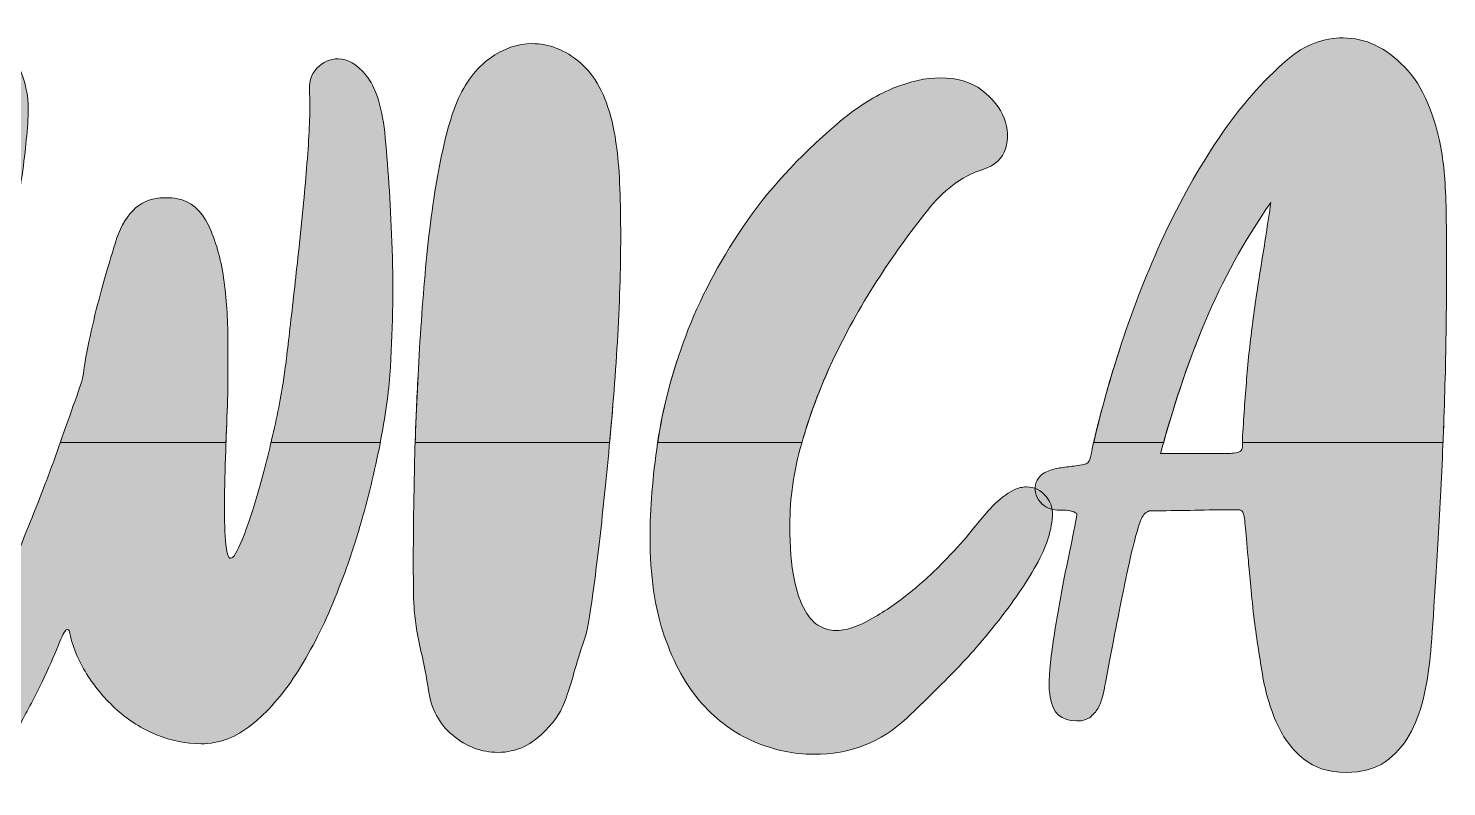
# Model space of a CAD drawing. Header units: inches. Extents: x 145 to 935, y -752 to -325.
# Drawn here: x 570.1 to 935.2, y -752 to -556.9 of the extents above; entities that cross this region are included whole.
import ezdxf

# ---------------------------------------------------------------- set-up
doc = ezdxf.new("R2010")
doc.units = ezdxf.units.IN
doc.header["$MEASUREMENT"] = 0
doc.layers.add('Layer 1', color=7, linetype='Continuous')

# ---------------------------------------------------------------- blocks, each defined once
blk = doc.blocks.new('block 4')
at = {"layer": 'Layer 1', "true_color": 0xce432c}
h = blk.add_hatch(color=22, dxfattribs=at)
h.dxf.hatch_style = 2
edge = h.paths.add_edge_path()
edge.add_spline(control_points=[(522.28, -607.54), (525.7, -597.91), (528.76, -589.87), (531.46, -583.42), (534.15, -576.98), (536.72, -571.79), (539.17, -567.88), (541.62, -563.96), (544.02, -561.14), (546.39, -559.43), (548.75, -557.72), (551.24, -556.86), (553.86, -556.86), (557.29, -556.86), (560.26, -557.96), (562.79, -560.16), (565.32, -562.37), (567.24, -565.35), (568.55, -569.1), (569.53, -571.88), (570.02, -574.61), (570.02, -577.3), (570.02, -580), (569.85, -582.73), (569.53, -585.5), (569.04, -591.05), (568.06, -597.74), (566.59, -605.58), (565.12, -613.41), (563.57, -621.49), (561.94, -629.82), (560.3, -638.14), (558.84, -646.38), (557.53, -654.54), (556.22, -662.71), (555.57, -669.97), (555.57, -676.33), (555.57, -677.96), (555.53, -680.29), (555.45, -683.31), (555.37, -686.33), (555.33, -689.51), (555.33, -692.86), (555.33, -696.2), (555.41, -699.39), (555.57, -702.41), (555.73, -705.43), (556.06, -707.67), (556.55, -709.14), (557.2, -709.14), (557.61, -708.98), (557.77, -708.65), (557.94, -708.32), (558.18, -708), (558.51, -707.67), (561.77, -704.41), (564.22, -700.53), (565.85, -696.04), (567.48, -691.55), (569.2, -687.1), (571, -682.7), (571.81, -680.74), (572.95, -677.84), (574.42, -674.01), (575.89, -670.17), (577.32, -666.26), (578.71, -662.25), (580.09, -658.26), (581.36, -654.67), (582.5, -651.48), (583.64, -648.3), (584.22, -646.38), (584.22, -645.73), (584.54, -643.12), (585.11, -639.94), (585.93, -636.18), (586.75, -632.43), (587.64, -628.76), (588.62, -625.16), (589.6, -621.58), (590.5, -618.43), (591.32, -615.74), (592.13, -613.04), (592.62, -611.45), (592.79, -610.96), (595.23, -603.95), (599.31, -600.44), (605.03, -600.44), (606.49, -600.44), (607.63, -600.52), (608.45, -600.68), (611.88, -601.34), (614.53, -603.62), (616.41, -607.54), (618.29, -611.45), (619.59, -615.98), (620.33, -621.12), (621.06, -626.27), (621.43, -631.57), (621.43, -637.04), (621.43, -642.51), (621.43, -647.2), (621.43, -651.11), (621.26, -654.71), (621.1, -658.91), (620.94, -663.72), (620.78, -668.54), (620.65, -673.15), (620.57, -677.56), (620.49, -681.96), (620.57, -685.68), (620.82, -688.69), (621.06, -691.72), (621.51, -693.22), (622.16, -693.22), (622.81, -693.22), (623.79, -691.63), (625.1, -688.45), (626.41, -685.27), (627.75, -681.27), (629.14, -676.45), (630.52, -671.64), (631.87, -666.38), (633.18, -660.66), (634.49, -654.95), (635.46, -649.65), (636.12, -644.75), (636.61, -641), (637.22, -635.9), (637.95, -629.45), (638.69, -623), (639.42, -616.31), (640.16, -609.37), (640.89, -602.44), (641.5, -595.7), (641.99, -589.17), (642.48, -582.65), (642.64, -577.51), (642.48, -573.75), (642.16, -570.98), (642.77, -568.78), (644.32, -567.14), (645.87, -565.51), (647.7, -564.69), (649.83, -564.69), (652.28, -564.69), (654.68, -566.12), (657.05, -568.98), (659.41, -571.83), (661, -576.69), (661.82, -583.54), (662.64, -591.87), (663.25, -601.29), (663.66, -611.82), (664.07, -622.35), (663.94, -633.08), (663.29, -644.02), (662.96, -649.4), (662.15, -655.56), (660.85, -662.5), (659.54, -669.44), (657.86, -676.5), (655.83, -683.68), (653.78, -690.86), (651.33, -697.88), (648.48, -704.73), (645.62, -711.59), (642.44, -717.71), (638.93, -723.09), (635.42, -728.48), (631.63, -732.8), (627.55, -736.07), (623.47, -739.33), (619.14, -740.96), (614.57, -740.96), (610.66, -740.96), (606.82, -740.19), (603.07, -738.64), (599.31, -737.09), (595.93, -734.96), (592.91, -732.27), (589.89, -729.58), (587.28, -726.48), (585.07, -722.97), (582.87, -719.46), (581.36, -715.75), (580.54, -711.83), (580.54, -711.67), (580.3, -711.59), (579.81, -711.59), (579.48, -711.75), (578.79, -713.14), (577.73, -715.75), (576.66, -718.36), (575.28, -721.46), (573.57, -725.05), (571.85, -728.64), (569.93, -732.31), (567.81, -736.07), (565.69, -739.82), (563.32, -743), (560.71, -745.62), (556.47, -749.86), (551.65, -751.98), (546.27, -751.98), (541.53, -751.98), (536.92, -750.39), (532.44, -747.21), (527.95, -744.02), (523.99, -739.9), (520.56, -734.84), (515.34, -727.01), (511.87, -717.62), (510.16, -706.69), (508.44, -695.76), (507.96, -684.45), (508.69, -672.78), (509.42, -661.11), (511.05, -649.56), (513.59, -638.14), (516.11, -626.72), (519.01, -616.52), (522.28, -607.54)], knot_values=[0, 0, 0, 0, 1, 1, 1, 2, 2, 2, 3, 3, 3, 4, 4, 4, 5, 5, 5, 6, 6, 6, 7, 7, 7, 8, 8, 8, 9, 9, 9, 10, 10, 10, 11, 11, 11, 12, 12, 12, 13, 13, 13, 14, 14, 14, 15, 15, 15, 16, 16, 16, 17, 17, 17, 18, 18, 18, 19, 19, 19, 20, 20, 20, 21, 21, 21, 22, 22, 22, 23, 23, 23, 24, 24, 24, 25, 25, 25, 26, 26, 26, 27, 27, 27, 28, 28, 28, 29, 29, 29, 30, 30, 30, 31, 31, 31, 32, 32, 32, 33, 33, 33, 34, 34, 34, 35, 35, 35, 36, 36, 36, 37, 37, 37, 38, 38, 38, 39, 39, 39, 40, 40, 40, 41, 41, 41, 42, 42, 42, 43, 43, 43, 44, 44, 44, 45, 45, 45, 46, 46, 46, 47, 47, 47, 48, 48, 48, 49, 49, 49, 50, 50, 50, 51, 51, 51, 52, 52, 52, 53, 53, 53, 54, 54, 54, 55, 55, 55, 56, 56, 56, 57, 57, 57, 58, 58, 58, 59, 59, 59, 60, 60, 60, 61, 61, 61, 62, 62, 62, 63, 63, 63, 64, 64, 64, 65, 65, 65, 66, 66, 66, 67, 67, 67, 68, 68, 68, 69, 69, 69, 70, 70, 70, 71, 71, 71, 72, 72, 72, 73, 73, 73, 74, 74, 74, 74], degree=3, periodic=1)
h = blk.add_hatch(color=22, dxfattribs=at)
h.dxf.hatch_style = 2
edge = h.paths.add_edge_path()
edge.add_spline(control_points=[(680.43, -575.71), (682.55, -570.81), (685.36, -567.1), (688.88, -564.57), (692.38, -562.04), (696.02, -560.78), (699.77, -560.78), (704.18, -560.78), (708.3, -562.41), (712.13, -565.67), (715.97, -568.94), (718.7, -574), (720.34, -580.85), (721.48, -585.42), (722.17, -591.67), (722.42, -599.58), (722.66, -607.5), (722.62, -616.07), (722.29, -625.29), (721.97, -634.51), (721.39, -643.98), (720.58, -653.69), (719.76, -663.4), (718.9, -672.42), (718.01, -680.74), (717.11, -689.06), (716.25, -696.25), (715.44, -702.28), (714.62, -708.32), (713.89, -712.24), (713.24, -714.03), (712.09, -717.46), (711.19, -720.36), (710.54, -722.72), (709.89, -725.09), (709.23, -727.17), (708.58, -728.97), (707.93, -730.76), (707.24, -732.27), (706.5, -733.5), (705.77, -734.72), (704.75, -735.98), (703.44, -737.29), (699.85, -741.21), (695.69, -743.17), (690.96, -743.17), (686.71, -743.17), (682.84, -741.7), (679.33, -738.76), (675.82, -735.82), (673.74, -731.99), (673.09, -727.25), (672.6, -723.83), (671.94, -720.44), (671.13, -717.09), (670.31, -713.75), (669.74, -710.28), (669.41, -706.69), (669.25, -704.57), (669.17, -700.45), (669.17, -694.33), (669.17, -688.21), (669.25, -681.03), (669.41, -672.78), (669.57, -664.54), (669.9, -655.69), (670.39, -646.22), (670.88, -636.75), (671.53, -627.49), (672.35, -618.43), (673.17, -609.37), (674.27, -601.09), (675.66, -593.58), (677.04, -586.08), (678.63, -580.12), (680.43, -575.71)], knot_values=[0, 0, 0, 0, 1, 1, 1, 2, 2, 2, 3, 3, 3, 4, 4, 4, 5, 5, 5, 6, 6, 6, 7, 7, 7, 8, 8, 8, 9, 9, 9, 10, 10, 10, 11, 11, 11, 12, 12, 12, 13, 13, 13, 14, 14, 14, 15, 15, 15, 16, 16, 16, 17, 17, 17, 18, 18, 18, 19, 19, 19, 20, 20, 20, 21, 21, 21, 22, 22, 22, 23, 23, 23, 24, 24, 24, 25, 25, 25, 25], degree=3, periodic=1)
h = blk.add_hatch(color=22, dxfattribs=at)
h.dxf.hatch_style = 2
edge = h.paths.add_edge_path()
edge.add_spline(control_points=[(832.21, -670.94), (833.35, -670.46), (834.5, -670.13), (835.64, -669.97), (836.78, -669.8), (838, -669.64), (839.31, -669.48), (840.45, -669.32), (841.27, -669.19), (841.76, -669.11), (842.25, -669.03), (842.62, -668.86), (842.86, -668.62), (843.11, -668.38), (843.31, -667.97), (843.47, -667.4), (843.64, -666.83), (843.8, -666.05), (843.97, -665.07), (845.92, -656.42), (848.45, -647.36), (851.55, -637.89), (854.65, -628.43), (858.29, -619.21), (862.45, -610.23), (866.61, -601.26), (871.34, -592.85), (876.65, -585.01), (881.95, -577.18), (887.79, -570.49), (894.15, -564.94), (896.44, -562.98), (898.8, -561.55), (901.25, -560.65), (903.7, -559.76), (906.15, -559.31), (908.6, -559.31), (914.31, -559.31), (919.57, -561.8), (924.39, -566.77), (929.2, -571.76), (932.42, -579.3), (934.06, -589.42), (934.71, -593.5), (935.08, -599.18), (935.16, -606.44), (935.24, -613.7), (935.24, -621.66), (935.16, -630.31), (935.08, -638.96), (934.87, -647.93), (934.55, -657.23), (934.22, -666.54), (933.81, -675.31), (933.32, -683.55), (932.83, -691.8), (932.38, -699.14), (931.98, -705.59), (931.57, -712.04), (931.2, -716.73), (930.88, -719.66), (930.55, -722.93), (929.98, -726.24), (929.16, -729.58), (928.34, -732.92), (927.16, -735.98), (925.61, -738.76), (924.06, -741.53), (921.98, -743.82), (919.37, -745.62), (916.76, -747.41), (913.41, -748.31), (909.33, -748.31), (904.92, -748.31), (901.29, -747.16), (898.44, -744.88), (895.58, -742.59), (893.3, -739.58), (891.58, -735.82), (889.87, -732.07), (888.6, -727.78), (887.79, -722.97), (886.97, -718.16), (886.23, -713.22), (885.58, -708.16), (884.93, -701.79), (884.44, -696.77), (884.12, -693.1), (883.79, -689.43), (883.54, -686.66), (883.38, -684.78), (883.22, -682.9), (883.01, -681.76), (882.77, -681.35), (882.52, -680.94), (882.16, -680.74), (881.67, -680.74), (881.67, -680.74), (880.2, -680.74), (880.2, -680.74), (876.93, -680.74), (873.67, -680.78), (870.41, -680.86), (867.14, -680.94), (863.88, -680.98), (860.61, -680.98), (860.61, -680.98), (859.14, -680.98), (859.14, -680.98), (858.49, -680.98), (857.88, -681.31), (857.31, -681.96), (856.73, -682.62), (856.04, -684.41), (855.23, -687.35), (854.41, -690.29), (853.39, -694.74), (852.17, -700.69), (850.94, -706.65), (849.35, -714.85), (847.39, -725.29), (847.23, -726.11), (847.02, -727.09), (846.78, -728.23), (846.54, -729.37), (846.17, -730.44), (845.68, -731.42), (845.19, -732.4), (844.49, -733.25), (843.6, -733.99), (842.7, -734.72), (841.52, -735.09), (840.05, -735.09), (835.97, -735.09), (833.68, -733.05), (833.19, -728.97), (832.7, -726.84), (832.79, -723.3), (833.44, -718.32), (834.09, -713.34), (834.91, -708.24), (835.89, -703.02), (836.86, -697.79), (837.8, -693.1), (838.7, -688.94), (839.6, -684.78), (840.05, -682.37), (840.05, -681.72), (839.07, -681.07), (837.76, -680.78), (836.13, -680.86), (834.5, -680.94), (833.03, -680.58), (831.72, -679.76), (829.93, -678.45), (829.12, -676.86), (829.28, -674.98), (829.44, -673.11), (830.42, -671.76), (832.21, -670.94)], knot_values=[0, 0, 0, 0, 1, 1, 1, 2, 2, 2, 3, 3, 3, 4, 4, 4, 5, 5, 5, 6, 6, 6, 7, 7, 7, 8, 8, 8, 9, 9, 9, 10, 10, 10, 11, 11, 11, 12, 12, 12, 13, 13, 13, 14, 14, 14, 15, 15, 15, 16, 16, 16, 17, 17, 17, 18, 18, 18, 19, 19, 19, 20, 20, 20, 21, 21, 21, 22, 22, 22, 23, 23, 23, 24, 24, 24, 25, 25, 25, 26, 26, 26, 27, 27, 27, 28, 28, 28, 29, 29, 29, 30, 30, 30, 31, 31, 31, 32, 32, 32, 33, 33, 33, 34, 34, 34, 35, 35, 35, 36, 36, 36, 37, 37, 37, 38, 38, 38, 39, 39, 39, 40, 40, 40, 41, 41, 41, 42, 42, 42, 43, 43, 43, 44, 44, 44, 45, 45, 45, 46, 46, 46, 47, 47, 47, 48, 48, 48, 49, 49, 49, 50, 50, 50, 51, 51, 51, 52, 52, 52, 53, 53, 53, 53], degree=3, periodic=1)
edge = h.paths.add_edge_path()
edge.add_spline(control_points=[(882.65, -662.62), (882.97, -657.23), (883.34, -652.06), (883.75, -647.07), (884.15, -642.1), (884.68, -637.16), (885.34, -632.26), (885.99, -627.37), (886.72, -622.43), (887.54, -617.45), (888.36, -612.48), (889.17, -607.21), (889.99, -601.66), (883.14, -611.45), (877.46, -621.74), (872.98, -632.51), (868.48, -643.28), (864.69, -654.54), (861.59, -666.29), (861.59, -666.29), (876.04, -666.29), (876.04, -666.29), (878, -666.29), (879.42, -666.26), (880.32, -666.17), (881.22, -666.09), (881.83, -665.93), (882.16, -665.68), (882.48, -665.44), (882.65, -665.07), (882.65, -664.58), (882.65, -664.09), (882.65, -663.44), (882.65, -662.62)], knot_values=[0, 0, 0, 0, 1, 1, 1, 2, 2, 2, 3, 3, 3, 4, 4, 4, 5, 5, 5, 6, 6, 6, 7, 7, 7, 8, 8, 8, 9, 9, 9, 10, 10, 10, 11, 11, 11, 11], degree=3, periodic=1)
h = blk.add_hatch(color=22, dxfattribs=at)
h.dxf.hatch_style = 2
edge = h.paths.add_edge_path()
edge.add_spline(control_points=[(778.11, -581.59), (783.33, -577.18), (788.19, -574.08), (792.68, -572.28), (797.17, -570.49), (801.21, -569.59), (804.8, -569.59), (809.2, -569.59), (812.79, -570.65), (815.57, -572.77), (818.34, -574.9), (820.26, -577.3), (821.32, -580), (822.38, -582.69), (822.5, -585.3), (821.69, -587.83), (820.87, -590.36), (819, -592.11), (816.06, -593.09), (812.96, -594.07), (810.26, -595.46), (807.98, -597.25), (805.69, -599.05), (803.57, -601.17), (801.62, -603.62), (797.04, -609.34), (792.64, -615.49), (788.39, -622.1), (784.15, -628.71), (780.4, -635.49), (777.13, -642.42), (773.87, -649.36), (771.22, -656.42), (769.18, -663.6), (767.13, -670.78), (766.12, -677.8), (766.12, -684.66), (766.12, -690.37), (766.48, -694.98), (767.22, -698.49), (767.95, -702), (768.89, -704.73), (770.03, -706.69), (771.17, -708.65), (772.44, -709.99), (773.83, -710.73), (775.21, -711.46), (776.56, -711.83), (777.87, -711.83), (780.48, -711.83), (783.46, -710.89), (786.8, -709.01), (790.15, -707.14), (793.41, -704.94), (796.6, -702.41), (799.78, -699.88), (802.76, -697.18), (805.53, -694.33), (808.3, -691.47), (810.51, -689.06), (812.14, -687.1), (814.75, -683.84), (816.83, -681.39), (818.38, -679.76), (819.93, -678.13), (821.77, -676.74), (823.89, -675.6), (824.87, -675.11), (825.93, -674.86), (827.08, -674.86), (829.03, -674.86), (830.71, -675.68), (832.09, -677.31), (833.48, -678.94), (834.01, -680.9), (833.69, -683.19), (833.2, -687.43), (831.48, -691.96), (828.54, -696.77), (825.61, -701.59), (822.26, -706.32), (818.51, -710.97), (814.75, -715.62), (810.83, -719.99), (806.76, -724.07), (802.67, -728.15), (799.17, -731.58), (796.23, -734.35), (789.7, -740.55), (781.7, -743.66), (772.24, -743.66), (767.18, -743.66), (762.11, -742.59), (757.06, -740.47), (752, -738.35), (747.47, -735.05), (743.47, -730.56), (739.47, -726.07), (736.25, -720.28), (733.8, -713.18), (731.35, -706.08), (730.13, -697.63), (730.13, -687.84), (730.13, -680.49), (730.78, -672.38), (732.09, -663.48), (733.39, -654.58), (735.8, -645.45), (739.31, -636.06), (742.82, -626.68), (747.71, -617.33), (754, -608.03), (760.28, -598.72), (768.32, -589.91), (778.11, -581.59)], knot_values=[0, 0, 0, 0, 1, 1, 1, 2, 2, 2, 3, 3, 3, 4, 4, 4, 5, 5, 5, 6, 6, 6, 7, 7, 7, 8, 8, 8, 9, 9, 9, 10, 10, 10, 11, 11, 11, 12, 12, 12, 13, 13, 13, 14, 14, 14, 15, 15, 15, 16, 16, 16, 17, 17, 17, 18, 18, 18, 19, 19, 19, 20, 20, 20, 21, 21, 21, 22, 22, 22, 23, 23, 23, 24, 24, 24, 25, 25, 25, 26, 26, 26, 27, 27, 27, 28, 28, 28, 29, 29, 29, 30, 30, 30, 31, 31, 31, 32, 32, 32, 33, 33, 33, 34, 34, 34, 35, 35, 35, 36, 36, 36, 37, 37, 37, 38, 38, 38, 38], degree=3, periodic=1)
at = {"layer": 'Layer 1', "lineweight": 0}
for points, knots in [([(522.28, -607.54), (525.7, -597.91), (528.76, -589.87), (531.46, -583.42), (534.15, -576.98), (536.72, -571.79), (539.17, -567.88), (541.62, -563.96), (544.02, -561.14), (546.39, -559.43), (548.75, -557.72), (551.24, -556.86), (553.86, -556.86), (557.29, -556.86), (560.26, -557.96), (562.79, -560.16), (565.32, -562.37), (567.24, -565.35), (568.55, -569.1), (569.53, -571.88), (570.02, -574.61), (570.02, -577.3), (570.02, -580), (569.85, -582.73), (569.53, -585.5), (569.04, -591.05), (568.06, -597.74), (566.59, -605.58), (565.12, -613.41), (563.57, -621.49), (561.94, -629.82), (560.3, -638.14), (558.84, -646.38), (557.53, -654.54), (556.22, -662.71), (555.57, -669.97), (555.57, -676.33), (555.57, -677.96), (555.53, -680.29), (555.45, -683.31), (555.37, -686.33), (555.33, -689.51), (555.33, -692.86), (555.33, -696.2), (555.41, -699.39), (555.57, -702.41), (555.73, -705.43), (556.06, -707.67), (556.55, -709.14), (557.2, -709.14), (557.61, -708.98), (557.77, -708.65), (557.94, -708.32), (558.18, -708), (558.51, -707.67), (561.77, -704.41), (564.22, -700.53), (565.85, -696.04), (567.48, -691.55), (569.2, -687.1), (571, -682.7), (571.81, -680.74), (572.95, -677.84), (574.42, -674.01), (575.89, -670.17), (577.32, -666.26), (578.71, -662.25), (580.09, -658.26), (581.36, -654.67), (582.5, -651.48), (583.64, -648.3), (584.22, -646.38), (584.22, -645.73), (584.54, -643.12), (585.11, -639.94), (585.93, -636.18), (586.75, -632.43), (587.64, -628.76), (588.62, -625.16), (589.6, -621.58), (590.5, -618.43), (591.32, -615.74), (592.13, -613.04), (592.62, -611.45), (592.79, -610.96), (595.23, -603.95), (599.31, -600.44), (605.03, -600.44), (606.49, -600.44), (607.63, -600.52), (608.45, -600.68), (611.88, -601.34), (614.53, -603.62), (616.41, -607.54), (618.29, -611.45), (619.59, -615.98), (620.33, -621.12), (621.06, -626.27), (621.43, -631.57), (621.43, -637.04), (621.43, -642.51), (621.43, -647.2), (621.43, -651.11), (621.26, -654.71), (621.1, -658.91), (620.94, -663.72), (620.78, -668.54), (620.65, -673.15), (620.57, -677.56), (620.49, -681.96), (620.57, -685.68), (620.82, -688.69), (621.06, -691.72), (621.51, -693.22), (622.16, -693.22), (622.81, -693.22), (623.79, -691.63), (625.1, -688.45), (626.41, -685.27), (627.75, -681.27), (629.14, -676.45), (630.52, -671.64), (631.87, -666.38), (633.18, -660.66), (634.49, -654.95), (635.46, -649.65), (636.12, -644.75), (636.61, -641), (637.22, -635.9), (637.95, -629.45), (638.69, -623), (639.42, -616.31), (640.16, -609.37), (640.89, -602.44), (641.5, -595.7), (641.99, -589.17), (642.48, -582.65), (642.64, -577.51), (642.48, -573.75), (642.16, -570.98), (642.77, -568.78), (644.32, -567.14), (645.87, -565.51), (647.7, -564.69), (649.83, -564.69), (652.28, -564.69), (654.68, -566.12), (657.05, -568.98), (659.41, -571.83), (661, -576.69), (661.82, -583.54), (662.64, -591.87), (663.25, -601.29), (663.66, -611.82), (664.07, -622.35), (663.94, -633.08), (663.29, -644.02), (662.96, -649.4), (662.15, -655.56), (660.85, -662.5), (659.54, -669.44), (657.86, -676.5), (655.83, -683.68), (653.78, -690.86), (651.33, -697.88), (648.48, -704.73), (645.62, -711.59), (642.44, -717.71), (638.93, -723.09), (635.42, -728.48), (631.63, -732.8), (627.55, -736.07), (623.47, -739.33), (619.14, -740.96), (614.57, -740.96), (610.66, -740.96), (606.82, -740.19), (603.07, -738.64), (599.31, -737.09), (595.93, -734.96), (592.91, -732.27), (589.89, -729.58), (587.28, -726.48), (585.07, -722.97), (582.87, -719.46), (581.36, -715.75), (580.54, -711.83), (580.54, -711.67), (580.3, -711.59), (579.81, -711.59), (579.48, -711.75), (578.79, -713.14), (577.73, -715.75), (576.66, -718.36), (575.28, -721.46), (573.57, -725.05), (571.85, -728.64), (569.93, -732.31), (567.81, -736.07), (565.69, -739.82), (563.32, -743), (560.71, -745.62), (556.47, -749.86), (551.65, -751.98), (546.27, -751.98), (541.53, -751.98), (536.92, -750.39), (532.44, -747.21), (527.95, -744.02), (523.99, -739.9), (520.56, -734.84), (515.34, -727.01), (511.87, -717.62), (510.16, -706.69), (508.44, -695.76), (507.96, -684.45), (508.69, -672.78), (509.42, -661.11), (511.05, -649.56), (513.59, -638.14), (516.11, -626.72), (519.01, -616.52), (522.28, -607.54)], [0, 0, 0, 0, 1, 1, 1, 2, 2, 2, 3, 3, 3, 4, 4, 4, 5, 5, 5, 6, 6, 6, 7, 7, 7, 8, 8, 8, 9, 9, 9, 10, 10, 10, 11, 11, 11, 12, 12, 12, 13, 13, 13, 14, 14, 14, 15, 15, 15, 16, 16, 16, 17, 17, 17, 18, 18, 18, 19, 19, 19, 20, 20, 20, 21, 21, 21, 22, 22, 22, 23, 23, 23, 24, 24, 24, 25, 25, 25, 26, 26, 26, 27, 27, 27, 28, 28, 28, 29, 29, 29, 30, 30, 30, 31, 31, 31, 32, 32, 32, 33, 33, 33, 34, 34, 34, 35, 35, 35, 36, 36, 36, 37, 37, 37, 38, 38, 38, 39, 39, 39, 40, 40, 40, 41, 41, 41, 42, 42, 42, 43, 43, 43, 44, 44, 44, 45, 45, 45, 46, 46, 46, 47, 47, 47, 48, 48, 48, 49, 49, 49, 50, 50, 50, 51, 51, 51, 52, 52, 52, 53, 53, 53, 54, 54, 54, 55, 55, 55, 56, 56, 56, 57, 57, 57, 58, 58, 58, 59, 59, 59, 60, 60, 60, 61, 61, 61, 62, 62, 62, 63, 63, 63, 64, 64, 64, 65, 65, 65, 66, 66, 66, 67, 67, 67, 68, 68, 68, 69, 69, 69, 70, 70, 70, 71, 71, 71, 72, 72, 72, 73, 73, 73, 74, 74, 74, 74]), ([(680.43, -575.71), (682.55, -570.81), (685.36, -567.1), (688.88, -564.57), (692.38, -562.04), (696.02, -560.78), (699.77, -560.78), (704.18, -560.78), (708.3, -562.41), (712.13, -565.67), (715.97, -568.94), (718.7, -574), (720.34, -580.85), (721.48, -585.42), (722.17, -591.67), (722.42, -599.58), (722.66, -607.5), (722.62, -616.07), (722.29, -625.29), (721.97, -634.51), (721.39, -643.98), (720.58, -653.69), (719.76, -663.4), (718.9, -672.42), (718.01, -680.74), (717.11, -689.06), (716.25, -696.25), (715.44, -702.28), (714.62, -708.32), (713.89, -712.24), (713.24, -714.03), (712.09, -717.46), (711.19, -720.36), (710.54, -722.72), (709.89, -725.09), (709.23, -727.17), (708.58, -728.97), (707.93, -730.76), (707.24, -732.27), (706.5, -733.5), (705.77, -734.72), (704.75, -735.98), (703.44, -737.29), (699.85, -741.21), (695.69, -743.17), (690.96, -743.17), (686.71, -743.17), (682.84, -741.7), (679.33, -738.76), (675.82, -735.82), (673.74, -731.99), (673.09, -727.25), (672.6, -723.83), (671.94, -720.44), (671.13, -717.09), (670.31, -713.75), (669.74, -710.28), (669.41, -706.69), (669.25, -704.57), (669.17, -700.45), (669.17, -694.33), (669.17, -688.21), (669.25, -681.03), (669.41, -672.78), (669.57, -664.54), (669.9, -655.69), (670.39, -646.22), (670.88, -636.75), (671.53, -627.49), (672.35, -618.43), (673.17, -609.37), (674.27, -601.09), (675.66, -593.58), (677.04, -586.08), (678.63, -580.12), (680.43, -575.71)], [0, 0, 0, 0, 1, 1, 1, 2, 2, 2, 3, 3, 3, 4, 4, 4, 5, 5, 5, 6, 6, 6, 7, 7, 7, 8, 8, 8, 9, 9, 9, 10, 10, 10, 11, 11, 11, 12, 12, 12, 13, 13, 13, 14, 14, 14, 15, 15, 15, 16, 16, 16, 17, 17, 17, 18, 18, 18, 19, 19, 19, 20, 20, 20, 21, 21, 21, 22, 22, 22, 23, 23, 23, 24, 24, 24, 25, 25, 25, 25]), ([(832.21, -670.94), (833.35, -670.46), (834.5, -670.13), (835.64, -669.97), (836.78, -669.8), (838, -669.64), (839.31, -669.48), (840.45, -669.32), (841.27, -669.19), (841.76, -669.11), (842.25, -669.03), (842.62, -668.86), (842.86, -668.62), (843.11, -668.38), (843.31, -667.97), (843.47, -667.4), (843.64, -666.83), (843.8, -666.05), (843.97, -665.07), (845.92, -656.42), (848.45, -647.36), (851.55, -637.89), (854.65, -628.43), (858.29, -619.21), (862.45, -610.23), (866.61, -601.26), (871.34, -592.85), (876.65, -585.01), (881.95, -577.18), (887.79, -570.49), (894.15, -564.94), (896.44, -562.98), (898.8, -561.55), (901.25, -560.65), (903.7, -559.76), (906.15, -559.31), (908.6, -559.31), (914.31, -559.31), (919.57, -561.8), (924.39, -566.77), (929.2, -571.76), (932.42, -579.3), (934.06, -589.42), (934.71, -593.5), (935.08, -599.18), (935.16, -606.44), (935.24, -613.7), (935.24, -621.66), (935.16, -630.31), (935.08, -638.96), (934.87, -647.93), (934.55, -657.23), (934.22, -666.54), (933.81, -675.31), (933.32, -683.55), (932.83, -691.8), (932.38, -699.14), (931.98, -705.59), (931.57, -712.04), (931.2, -716.73), (930.88, -719.66), (930.55, -722.93), (929.98, -726.24), (929.16, -729.58), (928.34, -732.92), (927.16, -735.98), (925.61, -738.76), (924.06, -741.53), (921.98, -743.82), (919.37, -745.62), (916.76, -747.41), (913.41, -748.31), (909.33, -748.31), (904.92, -748.31), (901.29, -747.16), (898.44, -744.88), (895.58, -742.59), (893.3, -739.58), (891.58, -735.82), (889.87, -732.07), (888.6, -727.78), (887.79, -722.97), (886.97, -718.16), (886.23, -713.22), (885.58, -708.16), (884.93, -701.79), (884.44, -696.77), (884.12, -693.1), (883.79, -689.43), (883.54, -686.66), (883.38, -684.78), (883.22, -682.9), (883.01, -681.76), (882.77, -681.35), (882.52, -680.94), (882.16, -680.74), (881.67, -680.74), (881.67, -680.74), (880.2, -680.74), (880.2, -680.74), (876.93, -680.74), (873.67, -680.78), (870.41, -680.86), (867.14, -680.94), (863.88, -680.98), (860.61, -680.98), (860.61, -680.98), (859.14, -680.98), (859.14, -680.98), (858.49, -680.98), (857.88, -681.31), (857.31, -681.96), (856.73, -682.62), (856.04, -684.41), (855.23, -687.35), (854.41, -690.29), (853.39, -694.74), (852.17, -700.69), (850.94, -706.65), (849.35, -714.85), (847.39, -725.29), (847.23, -726.11), (847.02, -727.09), (846.78, -728.23), (846.54, -729.37), (846.17, -730.44), (845.68, -731.42), (845.19, -732.4), (844.49, -733.25), (843.6, -733.99), (842.7, -734.72), (841.52, -735.09), (840.05, -735.09), (835.97, -735.09), (833.68, -733.05), (833.19, -728.97), (832.7, -726.84), (832.79, -723.3), (833.44, -718.32), (834.09, -713.34), (834.91, -708.24), (835.89, -703.02), (836.86, -697.79), (837.8, -693.1), (838.7, -688.94), (839.6, -684.78), (840.05, -682.37), (840.05, -681.72), (839.07, -681.07), (837.76, -680.78), (836.13, -680.86), (834.5, -680.94), (833.03, -680.58), (831.72, -679.76), (829.93, -678.45), (829.12, -676.86), (829.28, -674.98), (829.44, -673.11), (830.42, -671.76), (832.21, -670.94)], [0, 0, 0, 0, 1, 1, 1, 2, 2, 2, 3, 3, 3, 4, 4, 4, 5, 5, 5, 6, 6, 6, 7, 7, 7, 8, 8, 8, 9, 9, 9, 10, 10, 10, 11, 11, 11, 12, 12, 12, 13, 13, 13, 14, 14, 14, 15, 15, 15, 16, 16, 16, 17, 17, 17, 18, 18, 18, 19, 19, 19, 20, 20, 20, 21, 21, 21, 22, 22, 22, 23, 23, 23, 24, 24, 24, 25, 25, 25, 26, 26, 26, 27, 27, 27, 28, 28, 28, 29, 29, 29, 30, 30, 30, 31, 31, 31, 32, 32, 32, 33, 33, 33, 34, 34, 34, 35, 35, 35, 36, 36, 36, 37, 37, 37, 38, 38, 38, 39, 39, 39, 40, 40, 40, 41, 41, 41, 42, 42, 42, 43, 43, 43, 44, 44, 44, 45, 45, 45, 46, 46, 46, 47, 47, 47, 48, 48, 48, 49, 49, 49, 50, 50, 50, 51, 51, 51, 52, 52, 52, 53, 53, 53, 53]), ([(778.11, -581.59), (783.33, -577.18), (788.19, -574.08), (792.68, -572.28), (797.17, -570.49), (801.21, -569.59), (804.8, -569.59), (809.2, -569.59), (812.79, -570.65), (815.57, -572.77), (818.34, -574.9), (820.26, -577.3), (821.32, -580), (822.38, -582.69), (822.5, -585.3), (821.69, -587.83), (820.87, -590.36), (819, -592.11), (816.06, -593.09), (812.96, -594.07), (810.26, -595.46), (807.98, -597.25), (805.69, -599.05), (803.57, -601.17), (801.62, -603.62), (797.04, -609.34), (792.64, -615.49), (788.39, -622.1), (784.15, -628.71), (780.4, -635.49), (777.13, -642.42), (773.87, -649.36), (771.22, -656.42), (769.18, -663.6), (767.13, -670.78), (766.12, -677.8), (766.12, -684.66), (766.12, -690.37), (766.48, -694.98), (767.22, -698.49), (767.95, -702), (768.89, -704.73), (770.03, -706.69), (771.17, -708.65), (772.44, -709.99), (773.83, -710.73), (775.21, -711.46), (776.56, -711.83), (777.87, -711.83), (780.48, -711.83), (783.46, -710.89), (786.8, -709.01), (790.15, -707.14), (793.41, -704.94), (796.6, -702.41), (799.78, -699.88), (802.76, -697.18), (805.53, -694.33), (808.3, -691.47), (810.51, -689.06), (812.14, -687.1), (814.75, -683.84), (816.83, -681.39), (818.38, -679.76), (819.93, -678.13), (821.77, -676.74), (823.89, -675.6), (824.87, -675.11), (825.93, -674.86), (827.08, -674.86), (829.03, -674.86), (830.71, -675.68), (832.09, -677.31), (833.48, -678.94), (834.01, -680.9), (833.69, -683.19), (833.2, -687.43), (831.48, -691.96), (828.54, -696.77), (825.61, -701.59), (822.26, -706.32), (818.51, -710.97), (814.75, -715.62), (810.83, -719.99), (806.76, -724.07), (802.67, -728.15), (799.17, -731.58), (796.23, -734.35), (789.7, -740.55), (781.7, -743.66), (772.24, -743.66), (767.18, -743.66), (762.11, -742.59), (757.06, -740.47), (752, -738.35), (747.47, -735.05), (743.47, -730.56), (739.47, -726.07), (736.25, -720.28), (733.8, -713.18), (731.35, -706.08), (730.13, -697.63), (730.13, -687.84), (730.13, -680.49), (730.78, -672.38), (732.09, -663.48), (733.39, -654.58), (735.8, -645.45), (739.31, -636.06), (742.82, -626.68), (747.71, -617.33), (754, -608.03), (760.28, -598.72), (768.32, -589.91), (778.11, -581.59)], [0, 0, 0, 0, 1, 1, 1, 2, 2, 2, 3, 3, 3, 4, 4, 4, 5, 5, 5, 6, 6, 6, 7, 7, 7, 8, 8, 8, 9, 9, 9, 10, 10, 10, 11, 11, 11, 12, 12, 12, 13, 13, 13, 14, 14, 14, 15, 15, 15, 16, 16, 16, 17, 17, 17, 18, 18, 18, 19, 19, 19, 20, 20, 20, 21, 21, 21, 22, 22, 22, 23, 23, 23, 24, 24, 24, 25, 25, 25, 26, 26, 26, 27, 27, 27, 28, 28, 28, 29, 29, 29, 30, 30, 30, 31, 31, 31, 32, 32, 32, 33, 33, 33, 34, 34, 34, 35, 35, 35, 36, 36, 36, 37, 37, 37, 38, 38, 38, 38]), ([(882.65, -662.62), (882.97, -657.23), (883.34, -652.06), (883.75, -647.07), (884.15, -642.1), (884.68, -637.16), (885.34, -632.26), (885.99, -627.37), (886.72, -622.43), (887.54, -617.45), (888.36, -612.48), (889.17, -607.21), (889.99, -601.66), (883.14, -611.45), (877.46, -621.74), (872.98, -632.51), (868.48, -643.28), (864.69, -654.54), (861.59, -666.29), (861.59, -666.29), (876.04, -666.29), (876.04, -666.29), (878, -666.29), (879.42, -666.26), (880.32, -666.17), (881.22, -666.09), (881.83, -665.93), (882.16, -665.68), (882.48, -665.44), (882.65, -665.07), (882.65, -664.58), (882.65, -664.09), (882.65, -663.44), (882.65, -662.62)], [0, 0, 0, 0, 1, 1, 1, 2, 2, 2, 3, 3, 3, 4, 4, 4, 5, 5, 5, 6, 6, 6, 7, 7, 7, 8, 8, 8, 9, 9, 9, 10, 10, 10, 11, 11, 11, 11])]:
    blk.add_open_spline(points, degree=3, knots=knots, dxfattribs=at)
blk = doc.blocks.new('block 5')
at = {"layer": 'Layer 1', "true_color": 0x2a4f7b}
h = blk.add_hatch(color=167, dxfattribs=at)
h.dxf.hatch_style = 2
edge = h.paths.add_edge_path()
edge.add_spline(control_points=[(719.72, -663.39), (720.01, -660.22), (720.3, -657.01), (720.58, -653.69), (721.39, -643.98), (721.97, -634.51), (722.29, -625.29), (722.62, -616.07), (722.66, -607.5), (722.42, -599.58), (722.17, -591.67), (721.48, -585.42), (720.34, -580.85), (718.7, -574), (715.97, -568.94), (712.13, -565.67), (708.3, -562.41), (704.18, -560.78), (699.77, -560.78), (696.02, -560.78), (692.38, -562.04), (688.88, -564.57), (685.36, -567.1), (682.55, -570.81), (680.43, -575.71), (678.63, -580.12), (677.04, -586.08), (675.66, -593.58), (674.27, -601.09), (673.17, -609.37), (672.35, -618.43), (671.53, -627.49), (670.88, -636.75), (670.39, -646.22), (670.08, -652.19), (669.84, -657.91), (669.67, -663.39), (669.67, -663.39), (719.72, -663.39), (719.72, -663.39)], knot_values=[0, 0, 0, 0, 1, 1, 1, 2, 2, 2, 3, 3, 3, 4, 4, 4, 5, 5, 5, 6, 6, 6, 7, 7, 7, 8, 8, 8, 9, 9, 9, 10, 10, 10, 11, 11, 11, 12, 12, 12, 13, 13, 13, 13], degree=3, periodic=1)
h = blk.add_hatch(color=167, dxfattribs=at)
h.dxf.hatch_style = 2
edge = h.paths.add_edge_path()
edge.add_spline(control_points=[(862.41, -663.39), (865.36, -652.69), (868.86, -642.38), (872.98, -632.51), (877.46, -621.74), (883.14, -611.45), (889.99, -601.66), (889.17, -607.21), (888.36, -612.48), (887.54, -617.45), (886.72, -622.43), (885.99, -627.37), (885.34, -632.26), (884.68, -637.16), (884.15, -642.1), (883.75, -647.07), (883.34, -652.06), (882.97, -657.23), (882.65, -662.62), (882.65, -662.62), (882.65, -663.39), (882.65, -663.39), (882.65, -663.39), (934.31, -663.39), (934.31, -663.39), (934.4, -661.36), (934.47, -659.32), (934.55, -657.23), (934.87, -647.93), (935.08, -638.96), (935.16, -630.31), (935.24, -621.66), (935.24, -613.7), (935.16, -606.44), (935.08, -599.18), (934.71, -593.5), (934.06, -589.42), (932.42, -579.3), (929.2, -571.76), (924.39, -566.77), (919.57, -561.8), (914.31, -559.31), (908.6, -559.31), (906.15, -559.31), (903.7, -559.76), (901.25, -560.65), (898.8, -561.55), (896.44, -562.98), (894.15, -564.94), (887.79, -570.49), (881.95, -577.18), (876.65, -585.01), (871.34, -592.85), (866.61, -601.26), (862.45, -610.23), (858.29, -619.21), (854.65, -628.43), (851.55, -637.89), (848.65, -646.75), (846.27, -655.24), (844.37, -663.39), (844.37, -663.39), (862.41, -663.39), (862.41, -663.39)], knot_values=[0, 0, 0, 0, 1, 1, 1, 2, 2, 2, 3, 3, 3, 4, 4, 4, 5, 5, 5, 6, 6, 6, 7, 7, 7, 8, 8, 8, 9, 9, 9, 10, 10, 10, 11, 11, 11, 12, 12, 12, 13, 13, 13, 14, 14, 14, 15, 15, 15, 16, 16, 16, 17, 17, 17, 18, 18, 18, 19, 19, 19, 20, 20, 20, 21, 21, 21, 21], degree=3, periodic=1)
h = blk.add_hatch(color=167, dxfattribs=at)
h.dxf.hatch_style = 2
edge = h.paths.add_edge_path()
edge.add_spline(control_points=[(660.67, -663.39), (660.72, -663.09), (660.79, -662.79), (660.85, -662.5), (662.15, -655.56), (662.96, -649.4), (663.29, -644.02), (663.94, -633.08), (664.07, -622.35), (663.66, -611.82), (663.25, -601.29), (662.64, -591.87), (661.82, -583.54), (661, -576.69), (659.41, -571.83), (657.05, -568.98), (654.68, -566.12), (652.28, -564.69), (649.83, -564.69), (647.7, -564.69), (645.87, -565.51), (644.32, -567.14), (642.77, -568.78), (642.16, -570.98), (642.48, -573.75), (642.64, -577.51), (642.48, -582.65), (641.99, -589.17), (641.5, -595.7), (640.89, -602.44), (640.16, -609.37), (639.42, -616.31), (638.69, -623), (637.95, -629.45), (637.22, -635.9), (636.61, -641), (636.12, -644.75), (635.46, -649.65), (634.49, -654.95), (633.18, -660.66), (632.97, -661.59), (632.75, -662.48), (632.54, -663.39), (632.54, -663.39), (660.67, -663.39), (660.67, -663.39)], knot_values=[0, 0, 0, 0, 1, 1, 1, 2, 2, 2, 3, 3, 3, 4, 4, 4, 5, 5, 5, 6, 6, 6, 7, 7, 7, 8, 8, 8, 9, 9, 9, 10, 10, 10, 11, 11, 11, 12, 12, 12, 13, 13, 13, 14, 14, 14, 15, 15, 15, 15], degree=3, periodic=1)
h = blk.add_hatch(color=167, dxfattribs=at)
h.dxf.hatch_style = 2
edge = h.paths.add_edge_path()
edge.add_spline(control_points=[(769.24, -663.39), (771.27, -656.28), (773.9, -649.29), (777.13, -642.42), (780.4, -635.49), (784.15, -628.71), (788.39, -622.1), (792.64, -615.49), (797.04, -609.34), (801.62, -603.62), (803.57, -601.17), (805.69, -599.05), (807.98, -597.25), (810.26, -595.46), (812.96, -594.07), (816.06, -593.09), (819, -592.11), (820.87, -590.36), (821.69, -587.83), (822.5, -585.3), (822.38, -582.69), (821.32, -580), (820.26, -577.3), (818.34, -574.9), (815.57, -572.77), (812.79, -570.65), (809.2, -569.59), (804.8, -569.59), (801.21, -569.59), (797.17, -570.49), (792.68, -572.28), (788.19, -574.08), (783.33, -577.18), (778.11, -581.59), (768.32, -589.91), (760.28, -598.72), (754, -608.03), (747.71, -617.33), (742.82, -626.68), (739.31, -636.06), (735.81, -645.41), (733.41, -654.52), (732.1, -663.39), (732.1, -663.39), (769.24, -663.39), (769.24, -663.39)], knot_values=[0, 0, 0, 0, 1, 1, 1, 2, 2, 2, 3, 3, 3, 4, 4, 4, 5, 5, 5, 6, 6, 6, 7, 7, 7, 8, 8, 8, 9, 9, 9, 10, 10, 10, 11, 11, 11, 12, 12, 12, 13, 13, 13, 14, 14, 14, 15, 15, 15, 15], degree=3, periodic=1)
h = blk.add_hatch(color=167, dxfattribs=at)
h.dxf.hatch_style = 2
edge = h.paths.add_edge_path()
edge.add_spline(control_points=[(620.95, -663.39), (621.11, -658.72), (621.27, -654.62), (621.43, -651.11), (621.43, -651.11), (621.43, -637.04), (621.43, -637.04), (621.43, -631.57), (621.06, -626.27), (620.33, -621.12), (619.59, -615.98), (618.29, -611.45), (616.41, -607.54), (614.53, -603.62), (611.88, -601.34), (608.45, -600.68), (607.63, -600.52), (606.49, -600.44), (605.03, -600.44), (599.31, -600.44), (595.23, -603.95), (592.79, -610.96), (592.62, -611.45), (592.13, -613.04), (591.32, -615.74), (590.5, -618.43), (589.6, -621.58), (588.62, -625.16), (587.64, -628.76), (586.75, -632.43), (585.93, -636.18), (585.11, -639.94), (584.54, -643.12), (584.22, -645.73), (584.22, -646.38), (583.64, -648.3), (582.5, -651.48), (581.36, -654.67), (580.09, -658.26), (578.71, -662.25), (578.58, -662.64), (578.44, -663.01), (578.31, -663.39), (578.31, -663.39), (620.95, -663.39), (620.95, -663.39)], knot_values=[0, 0, 0, 0, 1, 1, 1, 2, 2, 2, 3, 3, 3, 4, 4, 4, 5, 5, 5, 6, 6, 6, 7, 7, 7, 8, 8, 8, 9, 9, 9, 10, 10, 10, 11, 11, 11, 12, 12, 12, 13, 13, 13, 14, 14, 14, 15, 15, 15, 15], degree=3, periodic=1)
at = {"layer": 'Layer 1', "lineweight": 0}
for points, knots in [([(719.72, -663.39), (720.01, -660.22), (720.3, -657.01), (720.58, -653.69), (721.39, -643.98), (721.97, -634.51), (722.29, -625.29), (722.62, -616.07), (722.66, -607.5), (722.42, -599.58), (722.17, -591.67), (721.48, -585.42), (720.34, -580.85), (718.7, -574), (715.97, -568.94), (712.13, -565.67), (708.3, -562.41), (704.18, -560.78), (699.77, -560.78), (696.02, -560.78), (692.38, -562.04), (688.88, -564.57), (685.36, -567.1), (682.55, -570.81), (680.43, -575.71), (678.63, -580.12), (677.04, -586.08), (675.66, -593.58), (674.27, -601.09), (673.17, -609.37), (672.35, -618.43), (671.53, -627.49), (670.88, -636.75), (670.39, -646.22), (670.08, -652.19), (669.84, -657.91), (669.67, -663.39), (669.67, -663.39), (719.72, -663.39), (719.72, -663.39)], [0, 0, 0, 0, 1, 1, 1, 2, 2, 2, 3, 3, 3, 4, 4, 4, 5, 5, 5, 6, 6, 6, 7, 7, 7, 8, 8, 8, 9, 9, 9, 10, 10, 10, 11, 11, 11, 12, 12, 12, 13, 13, 13, 13]), ([(862.41, -663.39), (865.36, -652.69), (868.86, -642.38), (872.98, -632.51), (877.46, -621.74), (883.14, -611.45), (889.99, -601.66), (889.17, -607.21), (888.36, -612.48), (887.54, -617.45), (886.72, -622.43), (885.99, -627.37), (885.34, -632.26), (884.68, -637.16), (884.15, -642.1), (883.75, -647.07), (883.34, -652.06), (882.97, -657.23), (882.65, -662.62), (882.65, -662.62), (882.65, -663.39), (882.65, -663.39), (882.65, -663.39), (934.31, -663.39), (934.31, -663.39), (934.4, -661.36), (934.47, -659.32), (934.55, -657.23), (934.87, -647.93), (935.08, -638.96), (935.16, -630.31), (935.24, -621.66), (935.24, -613.7), (935.16, -606.44), (935.08, -599.18), (934.71, -593.5), (934.06, -589.42), (932.42, -579.3), (929.2, -571.76), (924.39, -566.77), (919.57, -561.8), (914.31, -559.31), (908.6, -559.31), (906.15, -559.31), (903.7, -559.76), (901.25, -560.65), (898.8, -561.55), (896.44, -562.98), (894.15, -564.94), (887.79, -570.49), (881.95, -577.18), (876.65, -585.01), (871.34, -592.85), (866.61, -601.26), (862.45, -610.23), (858.29, -619.21), (854.65, -628.43), (851.55, -637.89), (848.65, -646.75), (846.27, -655.24), (844.37, -663.39), (844.37, -663.39), (862.41, -663.39), (862.41, -663.39)], [0, 0, 0, 0, 1, 1, 1, 2, 2, 2, 3, 3, 3, 4, 4, 4, 5, 5, 5, 6, 6, 6, 7, 7, 7, 8, 8, 8, 9, 9, 9, 10, 10, 10, 11, 11, 11, 12, 12, 12, 13, 13, 13, 14, 14, 14, 15, 15, 15, 16, 16, 16, 17, 17, 17, 18, 18, 18, 19, 19, 19, 20, 20, 20, 21, 21, 21, 21]), ([(660.67, -663.39), (660.72, -663.09), (660.79, -662.79), (660.85, -662.5), (662.15, -655.56), (662.96, -649.4), (663.29, -644.02), (663.94, -633.08), (664.07, -622.35), (663.66, -611.82), (663.25, -601.29), (662.64, -591.87), (661.82, -583.54), (661, -576.69), (659.41, -571.83), (657.05, -568.98), (654.68, -566.12), (652.28, -564.69), (649.83, -564.69), (647.7, -564.69), (645.87, -565.51), (644.32, -567.14), (642.77, -568.78), (642.16, -570.98), (642.48, -573.75), (642.64, -577.51), (642.48, -582.65), (641.99, -589.17), (641.5, -595.7), (640.89, -602.44), (640.16, -609.37), (639.42, -616.31), (638.69, -623), (637.95, -629.45), (637.22, -635.9), (636.61, -641), (636.12, -644.75), (635.46, -649.65), (634.49, -654.95), (633.18, -660.66), (632.97, -661.59), (632.75, -662.48), (632.54, -663.39), (632.54, -663.39), (660.67, -663.39), (660.67, -663.39)], [0, 0, 0, 0, 1, 1, 1, 2, 2, 2, 3, 3, 3, 4, 4, 4, 5, 5, 5, 6, 6, 6, 7, 7, 7, 8, 8, 8, 9, 9, 9, 10, 10, 10, 11, 11, 11, 12, 12, 12, 13, 13, 13, 14, 14, 14, 15, 15, 15, 15]), ([(769.24, -663.39), (771.27, -656.28), (773.9, -649.29), (777.13, -642.42), (780.4, -635.49), (784.15, -628.71), (788.39, -622.1), (792.64, -615.49), (797.04, -609.34), (801.62, -603.62), (803.57, -601.17), (805.69, -599.05), (807.98, -597.25), (810.26, -595.46), (812.96, -594.07), (816.06, -593.09), (819, -592.11), (820.87, -590.36), (821.69, -587.83), (822.5, -585.3), (822.38, -582.69), (821.32, -580), (820.26, -577.3), (818.34, -574.9), (815.57, -572.77), (812.79, -570.65), (809.2, -569.59), (804.8, -569.59), (801.21, -569.59), (797.17, -570.49), (792.68, -572.28), (788.19, -574.08), (783.33, -577.18), (778.11, -581.59), (768.32, -589.91), (760.28, -598.72), (754, -608.03), (747.71, -617.33), (742.82, -626.68), (739.31, -636.06), (735.81, -645.41), (733.41, -654.52), (732.1, -663.39), (732.1, -663.39), (769.24, -663.39), (769.24, -663.39)], [0, 0, 0, 0, 1, 1, 1, 2, 2, 2, 3, 3, 3, 4, 4, 4, 5, 5, 5, 6, 6, 6, 7, 7, 7, 8, 8, 8, 9, 9, 9, 10, 10, 10, 11, 11, 11, 12, 12, 12, 13, 13, 13, 14, 14, 14, 15, 15, 15, 15]), ([(620.95, -663.39), (621.11, -658.72), (621.27, -654.62), (621.43, -651.11), (621.43, -651.11), (621.43, -637.04), (621.43, -637.04), (621.43, -631.57), (621.06, -626.27), (620.33, -621.12), (619.59, -615.98), (618.29, -611.45), (616.41, -607.54), (614.53, -603.62), (611.88, -601.34), (608.45, -600.68), (607.63, -600.52), (606.49, -600.44), (605.03, -600.44), (599.31, -600.44), (595.23, -603.95), (592.79, -610.96), (592.62, -611.45), (592.13, -613.04), (591.32, -615.74), (590.5, -618.43), (589.6, -621.58), (588.62, -625.16), (587.64, -628.76), (586.75, -632.43), (585.93, -636.18), (585.11, -639.94), (584.54, -643.12), (584.22, -645.73), (584.22, -646.38), (583.64, -648.3), (582.5, -651.48), (581.36, -654.67), (580.09, -658.26), (578.71, -662.25), (578.58, -662.64), (578.44, -663.01), (578.31, -663.39), (578.31, -663.39), (620.95, -663.39), (620.95, -663.39)], [0, 0, 0, 0, 1, 1, 1, 2, 2, 2, 3, 3, 3, 4, 4, 4, 5, 5, 5, 6, 6, 6, 7, 7, 7, 8, 8, 8, 9, 9, 9, 10, 10, 10, 11, 11, 11, 12, 12, 12, 13, 13, 13, 14, 14, 14, 15, 15, 15, 15])]:
    blk.add_open_spline(points, degree=3, knots=knots, dxfattribs=at)
blk = doc.blocks.new('block 2')
at = {"layer": 'Layer 1'}
for name in ['block 4', 'block 5']:
    blk.add_blockref(name, (0, 0), dxfattribs=at)

msp = doc.modelspace()

# ---------------------------------------------------------------- block references
at = {"layer": 'Layer 1'}
msp.add_blockref('block 2', (0, 0), dxfattribs=at)

doc.saveas('drawing.dxf')
